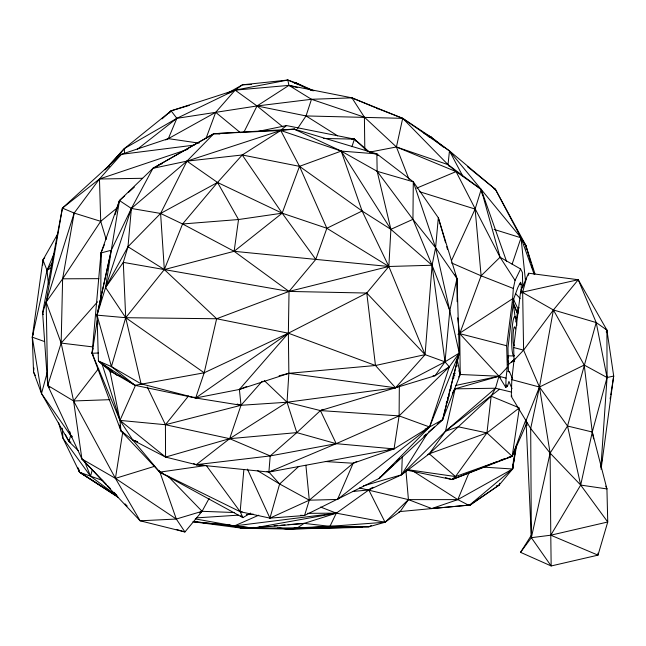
<?xml version="1.0" encoding="UTF-8"?>
<svg xmlns="http://www.w3.org/2000/svg" width="646" height="646" viewBox="0 0 646 646"><rect width="100%" height="100%" fill="white"/><g stroke="black" fill="none" stroke-linecap="round" stroke-linejoin="round"><path stroke-width="0.97" d="M399.333 386.195L399.107 415.887L394.044 448.913L353.168 463.239L309.297 500.182L269.947 518.116L240.159 511.697L159.748 472.137L120.964 430.914L92.071 353.289L100.986 252.974L119.47 200.543L152.932 168.323L213.826 133.698L294.237 129.111L376.852 153.893L413.295 181.809L438.327 217.767L456.972 278.547L459.274 353.055L442.623 419.714L379.218 478.42L304.541 515.508L269.947 518.116L247.394 469.117M433.046 375.673L435.024 375.754L445.013 361.849L449.794 310.637L432.077 265.24L412.939 219.325L413.295 181.809L377.159 171.319L341.217 151.091L294.237 129.111L280.752 130.492L213.826 133.698L152.932 168.323L131.38 208.456L111.29 250.228L97.037 315.143L98.434 361.033L109.893 370.852L134.99 385.307L195.681 397.993L241.006 405.284L287.034 402.232L395.53 387.786L435.024 375.754L449.285 366.831L459.274 353.055L435.598 247.717L413.295 181.809M152.932 168.323L186.936 161.129L280.752 130.492L299.502 166.345L326.86 228.264L315.789 259.401L289.037 291.435L288.358 333.199L288.859 373.323L287.034 402.232L296.797 432.618L336.211 443.665L394.044 448.913L429.574 426.99L442.623 419.714L460.235 374.494L459.726 333.651L457.699 317.848M313.899 90.82L296.401 83.051L287.825 80.039L242.468 84.804L235.128 90.133L215.691 112.339L168.348 138.64L121.408 154.329L99.46 178.999L74.169 213.059L62.622 278.814L61.16 343.074L73.596 400.964L81.913 458.975L140.125 520.797L184.942 531.965L202.077 511.309L209.126 498.373M100.679 262.979L100.986 252.974L104.41 244.584M511.995 388.747L508.927 381.398L507.433 386.405L505.778 387.406L506.06 378.12L507.28 367.413L506.682 345.755L512.625 298.735L513.336 288.455L515.056 280.396L520.595 268.97L500.052 257.237L456.068 171.602L448.017 164.633L402.692 118.339L351.917 97.845L288.94 85.385L235.128 90.133L171.117 110.837L124.339 148.596L104.983 169.874M531.295 535.348L520.555 552.338L551.159 565.961L597.994 555.148L607.741 521.992L580.689 485.073L550.109 453.096L530.689 428.508L511.309 396.458L511.81 379.654L514.014 360.274L513.667 347.556L520.644 291.322L528.493 273.347M402.288 456.682L401.618 474.778L368.793 489.943L336.324 513.166L304.129 523.381L253.418 528.048L242.92 528.307L192.936 521.734M42.693 265.013L42.951 259.975L57.752 233.868M600.925 467.155L607.062 377.53L606.909 330.09L578.251 279.734L528.549 273.21L528.67 275.269M445.587 242.807L438.327 217.767L435.598 247.717L432.077 265.24L425.076 354.638L395.53 387.786L320.416 410.581L296.797 432.618L270.206 455.923L196.239 464.692L165.562 457.069L132.858 440.112L120.964 430.914L119.453 425.108M279.088 375.81L288.859 373.323L395.53 387.786L445.013 361.849L459.274 353.055L429.574 426.99L337.511 499.463L309.297 500.182L279.629 483.983L268.897 472.056L270.206 455.923L229.661 438.674L165.424 424.721L119.97 420.401L92.071 353.289L97.207 320.61M243.857 469.755L240.159 511.697L242.928 517.624L250.6 513.094M97.223 317.146L97.037 315.143L105.581 287.478L123.297 262.373L127.989 246.74L131.38 208.456L186.936 161.129L213.826 133.698L219.866 134.069M513.522 460.081L512.617 469.004L499.108 485.098L470.385 504.994L400.197 511.535L398.429 512.375M601.119 467.292L601.523 463.36M601.725 461.389L601.927 459.419M33.972 367.994L33.544 371.975L41.505 393.511L68.993 441.573L78.158 450.577M515.451 448.195L512.617 469.004L469.125 505.487L457.828 499.616L413.149 471.136M601.046 469.23L613.7 376.061L606.909 330.09L605.415 328.766M44.744 257.568L42.951 259.975L32.3 337.172L33.544 371.975L35.36 375.544M515.944 446.281L512.617 469.004L457.828 499.616L431.738 508.555L429.784 508.329M406.181 470.022L452.16 479.558L512.181 456.318L519.214 408.861M99.532 305.76L100.784 297.838L100.986 252.974L111.29 250.228L119.47 200.543L124.67 195.851M610.115 398.962L610.43 396.967M610.736 394.972L613.7 376.061L607.062 377.53L584.218 365.047L553.404 309.975L520.644 291.322M122.813 431.754L115.432 478.363L140.125 520.797L176.31 519.037L202.077 511.309L234.248 512.528M516.638 445.215L512.617 469.004L483.66 467.123M194.05 145.124L121.408 154.329L62.404 208.109L46.157 302.102L42.62 312.753L47.731 385.436L81.913 458.975L106.283 484.322M49.734 387.697L47.731 385.436L48.07 383.474M43.306 314.61L42.62 312.753L62.404 208.109L99.46 178.999L187.849 149.291M515.742 321.958L518.181 309.289L519.126 307.641M93.597 355.825L92.071 353.289L93.056 348.388M141.078 383.829L111.427 366.581L125.712 317.703L164.334 269.568L182.576 223.976L217.524 182.471L242.242 154.983L280.752 130.492L341.217 151.091L376.852 153.893L377.159 171.319L390.887 229.33L388.852 266.491L366.767 293.042L288.358 333.199L204.184 372.799L134.99 385.307L111.427 366.581L97.037 315.143L111.29 250.228L105.581 287.478L125.712 317.703L141.078 383.829L195.681 397.993L239.391 389.449L288.859 373.323L375.471 365.499L425.076 354.638L445.013 361.849L449.285 366.831L429.574 426.99L379.218 478.42L380.228 476.7M377.886 108.875L376.109 107.939L402.692 118.339L396.426 146.981L409.063 179.467M449.794 310.637L456.972 278.547L455.099 274.275M507.28 367.413L498.954 376.23L455.131 388.835L445.49 431.229L429.267 453.799L401.618 474.778L363.359 485.897M193.929 397.056L195.681 397.993L204.184 372.799L216.644 318.753L289.037 291.435L388.852 266.491L432.077 265.24L445.013 361.849M508.014 358.037L508.483 356.083M459.274 353.055L442.623 419.714L437.35 424.333M92.305 469.642L90.553 476.263L116.991 495.878M33.342 333.32L32.3 337.172L41.505 393.511L71.843 437.277M41.505 393.511L47.311 372.257M69.897 431.803L70.584 435.743L68.993 441.573L70.898 442.122M520.555 552.338L531.351 537.682L550.78 535.203L607.741 521.992L606.933 488.925L580.689 485.073L592.277 432.012L607.062 377.53L596.21 322.556L578.251 279.734L553.404 309.975L539.467 387.035L526.022 420.578L531.351 537.682L551.159 565.961L550.78 535.203L580.689 485.073L567.535 426.021L539.467 387.035L523.599 350.116L522.654 292.113L526.385 278.483M593.65 438.876L592.277 432.012L584.218 365.047L539.467 387.035L530.689 428.508L531.351 537.682L550.109 453.096L567.535 426.021L596.21 322.556L553.404 309.975L523.599 350.116L514.014 360.274M269.947 518.116L279.629 483.983L298.783 466.396M427.442 454.623L429.267 453.799L491.162 396.208L495.498 388.23L498.954 376.23L459.726 333.651L481.108 275.802L500.052 257.237L481.197 189.423L448.017 164.633L396.426 146.981L364.401 117.184L351.917 97.845L311.477 99.298L257.019 105.968L176.859 118.331L124.339 148.596L105.605 169.284M115.133 214.633L119.47 200.543L131.38 208.456L160.596 213.446L182.576 223.976L234.127 251.31L289.037 291.435L366.767 293.042L425.076 354.638L388.852 266.491L362.107 211.008L341.217 151.091L299.502 166.345L242.242 154.983L186.936 161.129L160.596 213.446L127.989 246.74L105.581 287.478L131.38 208.456M62.404 208.109L74.169 213.059L46.157 302.102L47.731 385.436L73.596 400.964L115.432 478.363L176.31 519.037L184.942 531.965L176.334 529.413M47.731 385.436L61.16 343.074L97.53 301.819M297.604 128.473L306.043 115.933L311.477 99.298L288.94 85.385L287.825 80.039L235.128 90.133L228.959 92.879M351.917 146.715L354.436 139.124L286.501 125.566L258.279 131.38M512.108 264.206L521.023 237.801L495.442 189.359L449.471 150.906L430.971 137.033L402.692 118.339L306.043 115.933L257.019 105.968L235.128 90.133L176.859 118.331L137.315 149.291M193.445 463.61L196.239 464.692L229.661 438.674L241.006 405.284L262.131 381.301M469.125 505.487L499.108 485.098L499.754 483.216M606.231 331.987L606.909 330.09L596.21 322.556M127.989 246.74L164.334 269.568L234.127 251.31L282.165 213.18L299.502 166.345L362.107 211.008L390.887 229.33L432.077 265.24M206.066 138.301L215.691 112.339L240.385 132.68M445.36 477.62L452.16 479.558L455.495 476.57L512.181 456.318L525.965 419.504M468.988 472.815L457.828 499.616L408.425 499.616L359.483 487.964M54.046 253.636L47.021 270.351L32.3 337.172L44.437 341.524M165.618 139.924L168.348 138.64L176.859 118.331L171.117 110.837L162.073 118.864M337.511 499.463L353.168 463.239L356.81 461.51M507.845 457.473L512.181 456.318L526.829 423.114M135.458 385.444L119.97 420.401L120.964 430.914L124.856 434.023M451.441 260.734L475.109 209.07L481.197 189.423L456.068 171.602L396.426 146.981L369.787 152.076M230.146 525.674L242.92 528.307L288.447 529.034L329.928 526.337L336.324 513.166L385.056 522.243L400.197 511.535L408.425 499.616L405.987 471.192M244.043 131.905L257.019 105.968L288.94 85.385L297.661 87.638M42.62 312.753L43.589 311.001M427.054 433.934L401.618 474.778L445.49 431.229L495.498 388.23L511.697 392.138M446.12 403.298L448.243 399.898M452.483 393.091L455.131 388.835L495.498 388.23M449.269 391.274L451.465 387.923M458.587 377.014L460.235 374.494L457.142 359.128M92.677 346.894L61.16 343.074L46.157 302.102L62.622 278.814L100.711 221.328L117.055 207.98M52.77 262.123L47.021 270.351L48.458 284.321M408.215 469.755L455.495 476.57L486.947 432.901L519.36 407.868M512.294 361.825L514.83 359.014M98.677 368.438L73.596 400.964L109.86 399.672M188.527 395.958L165.424 424.721L165.562 457.069L229.661 438.674L296.797 432.618M447.508 398.211L449.414 395.861M453.226 391.177L455.131 388.835M169.171 113.098L171.117 110.837L189.246 105.411M147.248 386.97L165.424 424.721L241.006 405.284L239.391 389.449L288.358 333.199L375.471 365.499L395.53 387.786M511.366 362.414L513.457 360.306L514.668 361.469M449.285 366.831L399.107 415.887L336.211 443.665L268.897 472.056L196.239 464.692L198.249 464.611M379.218 478.42L392.986 465.128M396.612 461.632L399.511 458.83M277.457 528L288.447 529.034L368.85 526.821L385.056 522.243L408.425 499.616L431.738 508.555L470.385 504.994L468.39 504.978M128.384 192.5L134.336 187.138M157.366 166.361L158.851 165.021L162.526 163.495M109.336 165.715L106.324 168.396L109.432 165.877M423.776 436.22L426.037 434.241M428.298 432.255L434.33 426.974M508.152 364.748L513.457 360.306M499.552 389.215L445.49 431.229L458.305 426.82L486.947 432.901L512.181 456.318M281.228 129.894L286.501 125.566M371.175 488.134L368.793 489.943L352.789 491.469M491.186 463.998L452.16 479.558L454.574 477.757M195.681 397.993L288.358 333.199L216.644 318.753L125.712 317.703L97.037 315.143M452.16 479.558L455.414 477.354M288.447 529.034L362.156 527.394L329.928 526.337L304.129 523.381L297.362 527.855L288.447 529.034L279.702 528.153M457.933 334.345L512.625 298.735M520.49 293.542L522.654 292.113L578.251 279.734M199.606 512.9L202.077 511.309L167.992 476.167M372.976 487.254L368.793 489.943L385.056 522.243L382.166 522.541M229.661 438.674L287.034 402.232L320.416 410.581L399.107 415.887L429.574 426.99L425.028 429.146M51.284 267.686L47.021 270.351L42.951 259.975M511.309 396.458L511.963 396.063M227.109 93.412L242.468 84.804L251.455 84.505M371.313 525.481L368.85 526.821L329.928 526.337L297.362 527.855L242.92 528.307L235.112 526.393M452.273 378.766L454.041 377.813M186.936 161.129L217.524 182.471L282.165 213.18L326.86 228.264L362.107 211.008M323.145 409.33L320.416 410.581L336.211 443.665L270.206 455.923M457.142 301.698L456.972 278.547L435.598 247.717L412.939 219.325L390.887 229.33L341.217 151.091M320.618 507.053L336.324 513.166L253.418 528.048L193.881 521.685L234.393 525.925L258.78 515.193M416.694 188.139L456.068 171.602M239.391 389.449L246.796 386.478M493.043 463.255L497.686 461.405M499.544 460.663L504.195 458.813M267.024 471.346L268.897 472.056L273.702 470.514M154.685 466.291L115.432 478.363L81.913 458.975M294.899 527.725L325.834 528.315L329.678 527.209M496.257 485.873L499.108 485.098M453.371 373.695L455.309 373.17M455.769 385.444L498.954 376.23L506.06 378.12M452.862 376.158L454.841 375.786M268.897 472.056L394.044 448.913L388.068 449.681M326.86 228.264L388.852 266.491L315.789 259.401L282.165 213.18L238.527 219.535L182.576 223.976M101.584 362.479L119.97 420.401L132.858 440.112L159.748 472.137L206.268 465.451L240.159 511.697L242.169 511.818M195.27 518.908L234.393 525.925L336.324 513.166L307.351 513.336M242.92 528.307L248.936 527.822M250.947 527.661L253.959 527.419M258.973 527.015L261.985 526.773M265.999 526.45L269.002 526.207M274.025 525.804L277.037 525.561M281.05 525.238L285.064 524.915M288.068 524.673L304.129 523.381M329.928 526.337L385.056 522.243M196.36 517.882L238.382 515.153M246.384 514.636L253.385 514.184M92.071 353.289L98.572 352.982M294.398 83.116L296.401 83.051L310.831 90.141M142.588 178.288L99.46 178.999L100.711 221.328L106.194 239.456M62.622 278.814L98.886 278.652M374.841 153.853L376.852 153.893L377.934 155.581M323.339 138.446L354.436 139.124L369.657 152.254M507.958 355.817L513.836 355.97M428.976 136.952L430.971 137.033L443.398 147.118M519.319 284.24L521.217 284.321L521.33 290.143M500.165 377.684L498.954 376.23L460.235 374.494L458.862 370.707M300.511 515.274L304.541 515.508L309.297 500.182L305.897 465.298M325.309 461.527L353.168 463.239M351.424 138.93L354.436 139.124L367.631 151.406M196.239 464.692L204.265 465.298M120.164 375.665L117.192 375.423L98.434 361.033L111.427 366.581M111.879 371.022L109.893 370.852L108.27 368.301M315.789 259.401L234.127 251.31L238.527 219.535L217.524 182.471L160.596 213.446L164.334 269.568L216.644 318.753M234.393 525.925L253.418 528.048M168.348 138.64L199.049 143.137M289.037 291.435L123.297 262.373L125.712 317.703L204.184 372.799M567.535 426.021L592.277 432.012L606.933 488.925L605.803 486.155M229.265 524.948L231.211 525.432M459.726 333.651L506.682 345.755M513.667 347.556L523.599 350.116M428.056 136.274L430.971 137.033L432.053 138.704M511.81 379.654L539.467 387.035L550.109 453.096L550.78 535.203L597.994 555.148L597.97 553.178M319.132 526.442L325.834 528.315M158.9 470.328L159.748 472.137L162.631 473.017M494.109 229.419L521.023 237.801L525.82 245.327L534.985 273.912M74.169 213.059L100.711 221.328M419.714 191.765L475.109 209.07L481.108 275.802L513.336 288.455M237.187 404.041L241.006 405.284M288.94 85.385L293.647 86.944M311.477 99.298L364.401 117.184L364.804 149.04M137.622 441.759L132.858 440.112L137.517 441.921M70.584 435.743L72.473 436.397M102.779 480.519L79.579 472.291L62.961 438.206L58.608 422.783M507.804 371.321L509.589 372.015L512.496 378.774M518.455 407.497L491.162 396.208L486.947 432.901L429.267 453.799L455.495 476.57M351.917 97.845L375.181 107.551M493.601 188.584L495.442 189.359L525.82 245.327L530.859 262.639M287.825 80.039L312.834 90.755M451.53 262.946L481.108 275.802M294.237 129.111L297.935 130.726M423.897 133.278L430.971 137.033M159.748 472.137L242.928 517.624L240.692 515.653M257.334 470.53L279.629 483.983M306.043 115.933L337.583 135.821M117.637 496.645L79.579 472.291L77.843 467.567M115.997 495.49L79.636 472.145L78.239 468.366L79.579 472.291L118.275 497.444M98.434 361.033L134.99 385.307M402.692 118.339L449.471 150.906L521.023 237.801L534.169 274.332M509.589 372.015L508.45 371.103L507.966 347.806L513.909 298.323L517.89 287.389L520.628 282.221L521.217 284.321M165.562 457.069L119.97 420.401L109.893 370.852L107.858 367.59M257.019 105.968L282.9 126.915M467.478 166.668L495.442 189.359M524.277 244.067L525.82 245.327L526.232 249.316M264.166 380.478L287.034 402.232M107.672 485.768L110.458 488.667M113.946 492.292L116.724 495.183M125.082 503.88L127.173 506.052M515.46 293.526L520.167 298.444M506.222 384.951L507.433 386.405M354.436 139.124L356.172 141.442M377.159 171.319L412.939 219.325M296.401 83.051L297.54 84.65M242.242 154.983L282.165 213.18M449.132 166.305L448.017 164.633L449.471 150.906L462.601 175.785M500.052 257.237L515.056 280.396M521.015 289.578L522.654 292.113M498.954 376.23L505.778 387.406M520.595 268.97L522.388 272.418L522.775 287.405M65.359 434.435L68.993 441.573L68.573 439.603M513.158 298.702L518.181 309.289L517.68 313.98L513.207 303.854M110.296 370.521L111.064 372.371M84.263 460.509L90.553 476.263L62.961 438.206L62.242 428.225M513.094 302.053L517.68 313.98L517.511 311.994M456.456 364.086L457.142 365.983M527.031 423.388L526.022 420.578L527.047 425.504M506.545 261.347L481.197 189.423L482.562 195.245M159.53 471.055L176.31 519.037M507.336 359.41L508.24 362.131M531.416 264.569L532.813 269.382M446.709 246.667L447.549 249.55M513.433 305.049L515.371 318.744M366.767 293.042L375.471 365.499M521.023 237.801L525.489 280.792M97.578 321.151L97.853 324.147M457.489 359.079L457.57 361.082L457.554 359.071M124.339 148.596L124.484 153.409M514.321 355.639A19.735 2.632 -88.5 0 1 511.68 342.356A19.735 2.632 -88.5 0 1 513.659 318.454A19.735 2.632 -88.5 0 1 516.824 325.447M514.579 345.053A9.472 1.268 -88.5 0 1 513.134 341.177A9.472 1.268 -88.5 0 1 513.691 329.113A9.472 1.268 -88.5 0 1 515.33 328.895M100.784 297.838L100.776 299.849L100.784 297.838"/></g></svg>
